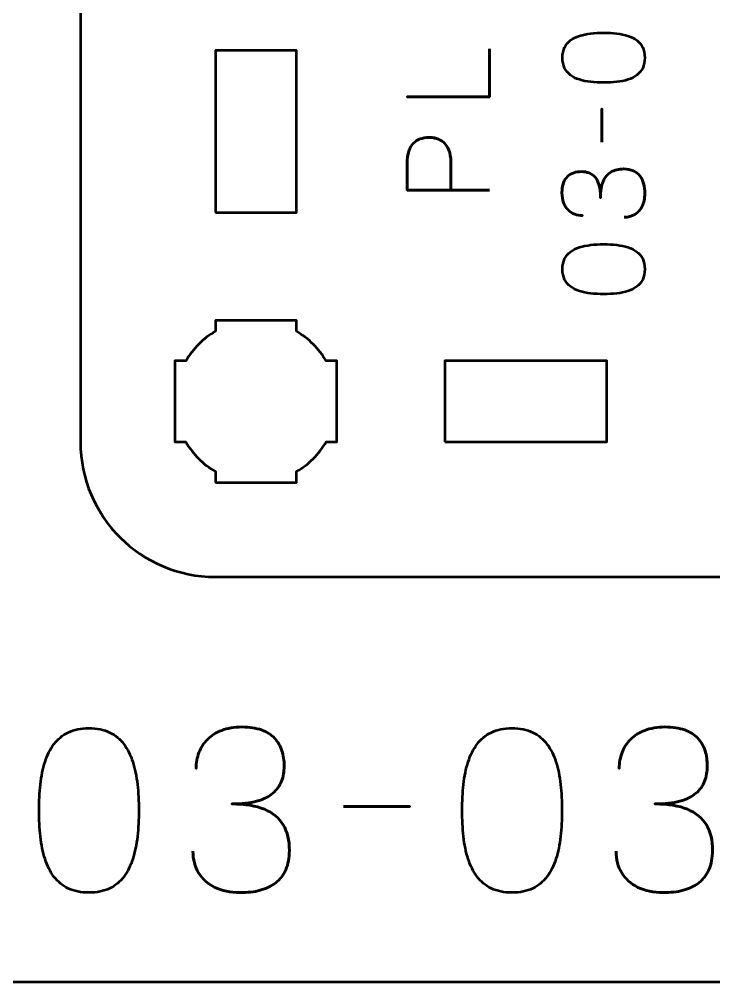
# Model space of a CAD drawing. Header units: centimetres. Extents: x -21 to 0, y -29.7 to 0.
# Drawn here: x -3.977 to -1.404, y -29.7 to -26.134 of the extents above; entities that cross this region are included whole.
import ezdxf

# ---------------------------------------------------------------- set-up
doc = ezdxf.new("R2010")
doc.units = ezdxf.units.CM
doc.header["$MEASUREMENT"] = 0
doc.layers.add('Layer 1', color=7, linetype='Continuous')

msp = doc.modelspace()

# ---------------------------------------------------------------- linework, layer by layer
at = {"layer": 'Layer 1', "color": 1, "lineweight": 53}
msp.add_open_spline([(-21.00003, -29.19995), (-21.00003, -29.19995), (-21.00003, -5.29992), (-21.00003, -5.29992), (-21.00003, -5.29992), (-21.00003, -5.21709), (-20.93286, -5.14992), (-20.85003, -5.14992), (-20.85003, -5.14992), (-20.7672, -5.14992), (-20.70003, -5.08275), (-20.70003, -4.99992), (-20.70003, -4.99992), (-20.70003, -4.91709), (-20.7672, -4.84992), (-20.85003, -4.84992), (-20.85003, -4.84992), (-20.93286, -4.84992), (-21.00003, -4.78275), (-21.00003, -4.69992), (-21.00003, -4.69992), (-21.00003, -4.61709), (-20.93286, -4.54992), (-20.85003, -4.54992), (-20.85003, -4.54992), (-20.7672, -4.54992), (-20.70003, -4.48275), (-20.70003, -4.39992), (-20.70003, -4.39992), (-20.70003, -4.31709), (-20.7672, -4.24992), (-20.85003, -4.24992), (-20.85003, -4.24992), (-20.93286, -4.24992), (-21.00003, -4.18275), (-21.00003, -4.09992), (-21.00003, -4.09992), (-21.00003, -4.01709), (-20.93286, -3.94992), (-20.85003, -3.94992), (-20.85003, -3.94992), (-20.7672, -3.94992), (-20.70003, -3.88275), (-20.70003, -3.79992), (-20.70003, -3.79992), (-20.70003, -3.71709), (-20.7672, -3.64992), (-20.85003, -3.64992), (-20.85003, -3.64992), (-20.93286, -3.64992), (-21.00003, -3.58275), (-21.00003, -3.49992), (-21.00003, -3.49992), (-21.00003, -3.41709), (-20.93286, -3.34992), (-20.85003, -3.34992), (-20.85003, -3.34992), (-20.7672, -3.34992), (-20.70003, -3.28275), (-20.70003, -3.19992), (-20.70003, -3.19992), (-20.70003, -3.11709), (-20.7672, -3.04992), (-20.85003, -3.04992), (-20.85003, -3.04992), (-20.93286, -3.04992), (-21.00003, -2.98275), (-21.00003, -2.89992), (-21.00003, -2.89992), (-21.00003, -2.81709), (-20.93286, -2.74992), (-20.85003, -2.74992), (-20.85003, -2.74992), (-20.7672, -2.74992), (-20.70003, -2.68275), (-20.70003, -2.59992), (-20.70003, -2.59992), (-20.70003, -2.51709), (-20.7672, -2.44992), (-20.85003, -2.44992), (-20.85003, -2.44992), (-20.93286, -2.44992), (-21.00003, -2.38275), (-21.00003, -2.29992), (-21.00003, -2.29992), (-21.00003, -2.21709), (-20.93286, -2.14992), (-20.85003, -2.14992), (-20.85003, -2.14992), (-20.7672, -2.14992), (-20.70003, -2.08275), (-20.70003, -1.99992), (-20.70003, -1.99992), (-20.70003, -1.91709), (-20.7672, -1.84992), (-20.85003, -1.84992), (-20.85003, -1.84992), (-20.93286, -1.84992), (-21.00003, -1.78275), (-21.00003, -1.69992), (-21.00003, -1.69992), (-21.00003, -1.61709), (-20.93286, -1.54992), (-20.85003, -1.54992), (-20.85003, -1.54992), (-20.7672, -1.54992), (-20.70003, -1.48275), (-20.70003, -1.39992), (-20.70003, -1.39992), (-20.70003, -1.31709), (-20.7672, -1.24992), (-20.85003, -1.24992), (-20.85003, -1.24992), (-20.93286, -1.24992), (-21.00003, -1.18275), (-21.00003, -1.09992), (-21.00003, -1.09992), (-21.00003, -1.09992), (-21.00003, -0.49992), (-21.00003, -0.49992), (-21.00003, -0.49992), (-21.00003, -0.22295), (-20.77694, 0.00004), (-20.49994, 0.00004), (-20.49994, 0.00004), (-20.49994, 0.00004), (-0.50008, 0.00004), (-0.50008, 0.00004), (-0.50008, 0.00004), (-0.22294, 0.00004), (0.00002, -0.22295), (0.00002, -0.49992), (0.00002, -0.49992), (0.00002, -0.49992), (0.00002, -29.19995), (0.00002, -29.19995), (0.00002, -29.19995), (0.00002, -29.47695), (-0.22294, -29.70004), (-0.50008, -29.70004), (-0.50008, -29.70004), (-0.50008, -29.70004), (-20.49994, -29.70004), (-20.49994, -29.70004), (-20.49994, -29.70004), (-20.77694, -29.70004), (-21.00003, -29.47695), (-21.00003, -29.19995)], degree=3, knots=[0, 0, 0, 0, 0.027027, 0.027027, 0.027027, 0.027027, 0.0540541, 0.0540541, 0.0540541, 0.0540541, 0.0810811, 0.0810811, 0.0810811, 0.0810811, 0.1081081, 0.1081081, 0.1081081, 0.1081081, 0.1351351, 0.1351351, 0.1351351, 0.1351351, 0.1621622, 0.1621622, 0.1621622, 0.1621622, 0.1891892, 0.1891892, 0.1891892, 0.1891892, 0.2162162, 0.2162162, 0.2162162, 0.2162162, 0.2432432, 0.2432432, 0.2432432, 0.2432432, 0.2702703, 0.2702703, 0.2702703, 0.2702703, 0.2972973, 0.2972973, 0.2972973, 0.2972973, 0.3243243, 0.3243243, 0.3243243, 0.3243243, 0.3513514, 0.3513514, 0.3513514, 0.3513514, 0.3783784, 0.3783784, 0.3783784, 0.3783784, 0.4054054, 0.4054054, 0.4054054, 0.4054054, 0.4324324, 0.4324324, 0.4324324, 0.4324324, 0.4594595, 0.4594595, 0.4594595, 0.4594595, 0.4864865, 0.4864865, 0.4864865, 0.4864865, 0.5135135, 0.5135135, 0.5135135, 0.5135135, 0.5405405, 0.5405405, 0.5405405, 0.5405405, 0.5675676, 0.5675676, 0.5675676, 0.5675676, 0.5945946, 0.5945946, 0.5945946, 0.5945946, 0.6216216, 0.6216216, 0.6216216, 0.6216216, 0.6486486, 0.6486486, 0.6486486, 0.6486486, 0.6756757, 0.6756757, 0.6756757, 0.6756757, 0.7027027, 0.7027027, 0.7027027, 0.7027027, 0.7297297, 0.7297297, 0.7297297, 0.7297297, 0.7567568, 0.7567568, 0.7567568, 0.7567568, 0.7837838, 0.7837838, 0.7837838, 0.7837838, 0.8108108, 0.8108108, 0.8108108, 0.8108108, 0.8378378, 0.8378378, 0.8378378, 0.8378378, 0.8648649, 0.8648649, 0.8648649, 0.8648649, 0.8918919, 0.8918919, 0.8918919, 0.8918919, 0.9189189, 0.9189189, 0.9189189, 0.9189189, 0.9459459, 0.9459459, 0.9459459, 0.9459459, 0.972973, 0.972973, 0.972973, 0.972973, 1, 1, 1, 1], dxfattribs=at)
at = {"layer": 'Layer 1', "color": 3, "lineweight": 53}
msp.add_open_spline([(-0.95, -28.2), (-0.95, -28.2), (-3.25, -28.2), (-3.25, -28.2), (-3.25, -28.2), (-3.52609, -28.2), (-3.75, -27.97609), (-3.75, -27.7), (-3.75, -27.7), (-3.75, -27.7), (-3.75, -23.4), (-3.75, -23.4), (-3.75, -23.4), (-3.75, -23.12391), (-3.52609, -22.9), (-3.25, -22.9), (-3.25, -22.9), (-3.25, -22.9), (-0.95, -22.9), (-0.95, -22.9), (-0.95, -22.9), (-0.67391, -22.9), (-0.45, -23.12391), (-0.45, -23.4), (-0.45, -23.4), (-0.45, -23.4), (-0.45, -27.7), (-0.45, -27.7), (-0.45, -27.7), (-0.45, -27.97609), (-0.67391, -28.2), (-0.95, -28.2)], degree=3, knots=[0, 0, 0, 0, 0.125, 0.125, 0.125, 0.125, 0.25, 0.25, 0.25, 0.25, 0.375, 0.375, 0.375, 0.375, 0.5, 0.5, 0.5, 0.5, 0.625, 0.625, 0.625, 0.625, 0.75, 0.75, 0.75, 0.75, 0.875, 0.875, 0.875, 0.875, 1, 1, 1, 1], dxfattribs=at)
at = {"layer": 'Layer 1', "color": 5, "lineweight": 53}
for points, knots in [([(-1.65975, -26.27632), (-1.65982, -26.26151), (-1.66243, -26.24874), (-1.66751, -26.23808), (-1.66751, -26.23808), (-1.67259, -26.2275), (-1.67986, -26.21868), (-1.6891, -26.21163), (-1.6891, -26.21163), (-1.69841, -26.20464), (-1.70942, -26.19914), (-1.72212, -26.19505), (-1.72212, -26.19505), (-1.73482, -26.19102), (-1.74872, -26.18813), (-1.76396, -26.18651), (-1.76396, -26.18651), (-1.7792, -26.18481), (-1.79522, -26.18397), (-1.81215, -26.18404), (-1.81215, -26.18404), (-1.82901, -26.18397), (-1.84503, -26.18481), (-1.8602, -26.18651), (-1.8602, -26.18651), (-1.87537, -26.18813), (-1.88934, -26.19102), (-1.90204, -26.19505), (-1.90204, -26.19505), (-1.91467, -26.19914), (-1.92567, -26.20464), (-1.93506, -26.21163), (-1.93506, -26.21163), (-1.94437, -26.21868), (-1.95164, -26.2275), (-1.95672, -26.23808), (-1.95672, -26.23808), (-1.96187, -26.24874), (-1.96448, -26.26151), (-1.96455, -26.27632), (-1.96455, -26.27632), (-1.96448, -26.29114), (-1.96187, -26.30391), (-1.95672, -26.31457), (-1.95672, -26.31457), (-1.95164, -26.32515), (-1.94437, -26.33397), (-1.93506, -26.34102), (-1.93506, -26.34102), (-1.92567, -26.34801), (-1.91467, -26.35351), (-1.90204, -26.3576), (-1.90204, -26.3576), (-1.88934, -26.36163), (-1.87537, -26.36452), (-1.8602, -26.36614), (-1.8602, -26.36614), (-1.84503, -26.36783), (-1.82901, -26.36868), (-1.81215, -26.36861), (-1.81215, -26.36861), (-1.79522, -26.36868), (-1.7792, -26.36783), (-1.76396, -26.36614), (-1.76396, -26.36614), (-1.74872, -26.36452), (-1.73482, -26.36163), (-1.72212, -26.3576), (-1.72212, -26.3576), (-1.70942, -26.35351), (-1.69841, -26.34801), (-1.6891, -26.34102), (-1.6891, -26.34102), (-1.67986, -26.33397), (-1.67259, -26.32515), (-1.66751, -26.31457), (-1.66751, -26.31457), (-1.66243, -26.30391), (-1.65982, -26.29114), (-1.65975, -26.27632)], [0, 0, 0, 0, 0.05, 0.05, 0.05, 0.05, 0.1, 0.1, 0.1, 0.1, 0.15, 0.15, 0.15, 0.15, 0.2, 0.2, 0.2, 0.2, 0.25, 0.25, 0.25, 0.25, 0.3, 0.3, 0.3, 0.3, 0.35, 0.35, 0.35, 0.35, 0.4, 0.4, 0.4, 0.4, 0.45, 0.45, 0.45, 0.45, 0.5, 0.5, 0.5, 0.5, 0.55, 0.55, 0.55, 0.55, 0.6, 0.6, 0.6, 0.6, 0.65, 0.65, 0.65, 0.65, 0.7, 0.7, 0.7, 0.7, 0.75, 0.75, 0.75, 0.75, 0.8, 0.8, 0.8, 0.8, 0.85, 0.85, 0.85, 0.85, 0.9, 0.9, 0.9, 0.9, 0.95, 0.95, 0.95, 0.95, 1, 1, 1, 1]), ([(-1.65975, -26.27632), (-1.65982, -26.26151), (-1.66243, -26.24874), (-1.66751, -26.23808), (-1.66751, -26.23808), (-1.67259, -26.2275), (-1.67986, -26.21868), (-1.6891, -26.21163), (-1.6891, -26.21163), (-1.69841, -26.20464), (-1.70942, -26.19914), (-1.72212, -26.19505), (-1.72212, -26.19505), (-1.73482, -26.19102), (-1.74872, -26.18813), (-1.76396, -26.18651), (-1.76396, -26.18651), (-1.7792, -26.18481), (-1.79522, -26.18397), (-1.81215, -26.18404), (-1.81215, -26.18404), (-1.82901, -26.18397), (-1.84503, -26.18481), (-1.8602, -26.18651), (-1.8602, -26.18651), (-1.87537, -26.18813), (-1.88934, -26.19102), (-1.90204, -26.19505), (-1.90204, -26.19505), (-1.91467, -26.19914), (-1.92567, -26.20464), (-1.93506, -26.21163), (-1.93506, -26.21163), (-1.94437, -26.21868), (-1.95164, -26.2275), (-1.95672, -26.23808), (-1.95672, -26.23808), (-1.96187, -26.24874), (-1.96448, -26.26151), (-1.96455, -26.27632), (-1.96455, -26.27632), (-1.96448, -26.29114), (-1.96187, -26.30391), (-1.95672, -26.31457), (-1.95672, -26.31457), (-1.95164, -26.32515), (-1.94437, -26.33397), (-1.93506, -26.34102), (-1.93506, -26.34102), (-1.92567, -26.34801), (-1.91467, -26.35351), (-1.90204, -26.3576), (-1.90204, -26.3576), (-1.88934, -26.36163), (-1.87537, -26.36452), (-1.8602, -26.36614), (-1.8602, -26.36614), (-1.84503, -26.36783), (-1.82901, -26.36868), (-1.81215, -26.36861), (-1.81215, -26.36861), (-1.79522, -26.36868), (-1.7792, -26.36783), (-1.76396, -26.36614), (-1.76396, -26.36614), (-1.74872, -26.36452), (-1.73482, -26.36163), (-1.72212, -26.3576), (-1.72212, -26.3576), (-1.70942, -26.35351), (-1.69841, -26.34801), (-1.6891, -26.34102), (-1.6891, -26.34102), (-1.67986, -26.33397), (-1.67259, -26.32515), (-1.66751, -26.31457), (-1.66751, -26.31457), (-1.66243, -26.30391), (-1.65982, -26.29114), (-1.65975, -26.27632)], [0, 0, 0, 0, 0.05, 0.05, 0.05, 0.05, 0.1, 0.1, 0.1, 0.1, 0.15, 0.15, 0.15, 0.15, 0.2, 0.2, 0.2, 0.2, 0.25, 0.25, 0.25, 0.25, 0.3, 0.3, 0.3, 0.3, 0.35, 0.35, 0.35, 0.35, 0.4, 0.4, 0.4, 0.4, 0.45, 0.45, 0.45, 0.45, 0.5, 0.5, 0.5, 0.5, 0.55, 0.55, 0.55, 0.55, 0.6, 0.6, 0.6, 0.6, 0.65, 0.65, 0.65, 0.65, 0.7, 0.7, 0.7, 0.7, 0.75, 0.75, 0.75, 0.75, 0.8, 0.8, 0.8, 0.8, 0.85, 0.85, 0.85, 0.85, 0.9, 0.9, 0.9, 0.9, 0.95, 0.95, 0.95, 0.95, 1, 1, 1, 1]), ([(-2.23506, -26.24309), (-2.23506, -26.24309), (-2.23506, -26.42131), (-2.23506, -26.42131), (-2.23506, -26.42131), (-2.23506, -26.42131), (-2.54028, -26.42131), (-2.54028, -26.42131), (-2.54028, -26.42131), (-2.54028, -26.42131), (-2.23506, -26.42131), (-2.23506, -26.42131), (-2.23506, -26.42131), (-2.23506, -26.42131), (-2.23506, -26.24309), (-2.23506, -26.24309)], [0, 0, 0, 0, 0.25, 0.25, 0.25, 0.25, 0.5, 0.5, 0.5, 0.5, 0.75, 0.75, 0.75, 0.75, 1, 1, 1, 1]), ([(-1.81935, -26.58874), (-1.81935, -26.58874), (-1.81935, -26.46555), (-1.81935, -26.46555), (-1.81935, -26.46555), (-1.81935, -26.46555), (-1.81935, -26.58874), (-1.81935, -26.58874)], [0, 0, 0, 0, 0.5, 0.5, 0.5, 0.5, 1, 1, 1, 1]), ([(-2.23506, -26.76759), (-2.23506, -26.76759), (-2.54028, -26.76759), (-2.54028, -26.76759), (-2.54028, -26.76759), (-2.54028, -26.76759), (-2.54028, -26.67022), (-2.54028, -26.67022), (-2.54028, -26.67022), (-2.54021, -26.65075), (-2.53802, -26.63474), (-2.53379, -26.62211), (-2.53379, -26.62211), (-2.52963, -26.60955), (-2.52384, -26.59967), (-2.5165, -26.59254), (-2.5165, -26.59254), (-2.50924, -26.58542), (-2.50091, -26.58034), (-2.49153, -26.57723), (-2.49153, -26.57723), (-2.48214, -26.5742), (-2.47234, -26.57244), (-2.46196, -26.57201), (-2.46196, -26.57201), (-2.45159, -26.57152), (-2.44143, -26.57272), (-2.43156, -26.57554), (-2.43156, -26.57554), (-2.42168, -26.57843), (-2.41272, -26.5833), (-2.40467, -26.59029), (-2.40467, -26.59029), (-2.39663, -26.5972), (-2.39021, -26.60658), (-2.38548, -26.61837), (-2.38548, -26.61837), (-2.38069, -26.63015), (-2.37829, -26.64475), (-2.37815, -26.66218), (-2.37815, -26.66218), (-2.37815, -26.66218), (-2.37815, -26.76759), (-2.37815, -26.76759), (-2.37815, -26.76759), (-2.37815, -26.76759), (-2.37815, -26.66218), (-2.37815, -26.66218), (-2.37815, -26.66218), (-2.37829, -26.64511), (-2.38069, -26.63064), (-2.38548, -26.61893), (-2.38548, -26.61893), (-2.39021, -26.60715), (-2.39663, -26.59776), (-2.40467, -26.59071), (-2.40467, -26.59071), (-2.41272, -26.58372), (-2.42168, -26.57871), (-2.43156, -26.57575), (-2.43156, -26.57575), (-2.44143, -26.57279), (-2.45159, -26.57152), (-2.46196, -26.57201), (-2.46196, -26.57201), (-2.47234, -26.57244), (-2.48214, -26.5742), (-2.49153, -26.57737), (-2.49153, -26.57737), (-2.50091, -26.58048), (-2.50924, -26.5857), (-2.5165, -26.59283), (-2.5165, -26.59283), (-2.52384, -26.60002), (-2.52963, -26.6099), (-2.53379, -26.62246), (-2.53379, -26.62246), (-2.53802, -26.63509), (-2.54021, -26.65096), (-2.54028, -26.67022), (-2.54028, -26.67022), (-2.54028, -26.67022), (-2.54028, -26.76759), (-2.54028, -26.76759), (-2.54028, -26.76759), (-2.54028, -26.76759), (-2.23506, -26.76759), (-2.23506, -26.76759)], [0, 0, 0, 0, 0.0454545, 0.0454545, 0.0454545, 0.0454545, 0.0909091, 0.0909091, 0.0909091, 0.0909091, 0.1363636, 0.1363636, 0.1363636, 0.1363636, 0.1818182, 0.1818182, 0.1818182, 0.1818182, 0.2272727, 0.2272727, 0.2272727, 0.2272727, 0.2727273, 0.2727273, 0.2727273, 0.2727273, 0.3181818, 0.3181818, 0.3181818, 0.3181818, 0.3636364, 0.3636364, 0.3636364, 0.3636364, 0.4090909, 0.4090909, 0.4090909, 0.4090909, 0.4545455, 0.4545455, 0.4545455, 0.4545455, 0.5, 0.5, 0.5, 0.5, 0.5454545, 0.5454545, 0.5454545, 0.5454545, 0.5909091, 0.5909091, 0.5909091, 0.5909091, 0.6363636, 0.6363636, 0.6363636, 0.6363636, 0.6818182, 0.6818182, 0.6818182, 0.6818182, 0.7272727, 0.7272727, 0.7272727, 0.7272727, 0.7727273, 0.7727273, 0.7727273, 0.7727273, 0.8181818, 0.8181818, 0.8181818, 0.8181818, 0.8636364, 0.8636364, 0.8636364, 0.8636364, 0.9090909, 0.9090909, 0.9090909, 0.9090909, 0.9545455, 0.9545455, 0.9545455, 0.9545455, 1, 1, 1, 1]), ([(-1.73637, -26.86729), (-1.72113, -26.86722), (-1.70787, -26.86369), (-1.69637, -26.85671), (-1.69637, -26.85671), (-1.68494, -26.84972), (-1.67598, -26.83977), (-1.66956, -26.82679), (-1.66956, -26.82679), (-1.66314, -26.81381), (-1.65989, -26.79822), (-1.65975, -26.78008), (-1.65975, -26.78008), (-1.65975, -26.76647), (-1.66116, -26.75412), (-1.66412, -26.7429), (-1.66412, -26.7429), (-1.66709, -26.73175), (-1.67167, -26.72216), (-1.67795, -26.71404), (-1.67795, -26.71404), (-1.68423, -26.70593), (-1.69235, -26.69972), (-1.70222, -26.69528), (-1.70222, -26.69528), (-1.71217, -26.6909), (-1.7241, -26.68872), (-1.73807, -26.68865), (-1.73807, -26.68865), (-1.75669, -26.68857), (-1.77243, -26.69238), (-1.7852, -26.69993), (-1.7852, -26.69993), (-1.79797, -26.70748), (-1.80756, -26.7192), (-1.81412, -26.73493), (-1.81412, -26.73493), (-1.82069, -26.75066), (-1.824, -26.77084), (-1.824, -26.79532), (-1.824, -26.79532), (-1.82393, -26.77705), (-1.82562, -26.76174), (-1.82908, -26.74925), (-1.82908, -26.74925), (-1.83254, -26.73683), (-1.83741, -26.72689), (-1.84376, -26.71941), (-1.84376, -26.71941), (-1.85004, -26.71193), (-1.85752, -26.7065), (-1.86612, -26.70325), (-1.86612, -26.70325), (-1.87466, -26.69993), (-1.88404, -26.69831), (-1.89427, -26.69838), (-1.89427, -26.69838), (-1.90451, -26.69831), (-1.91396, -26.69972), (-1.92271, -26.70254), (-1.92271, -26.70254), (-1.93146, -26.7053), (-1.93915, -26.70981), (-1.94571, -26.71595), (-1.94571, -26.71595), (-1.95227, -26.72209), (-1.95742, -26.7302), (-1.96109, -26.74015), (-1.96109, -26.74015), (-1.96476, -26.75017), (-1.96659, -26.76238), (-1.96666, -26.7767), (-1.96666, -26.7767), (-1.96659, -26.79095), (-1.96448, -26.80344), (-1.96038, -26.81402), (-1.96038, -26.81402), (-1.95629, -26.82468), (-1.95072, -26.83342), (-1.94359, -26.84048), (-1.94359, -26.84048), (-1.93647, -26.84746), (-1.92835, -26.85269), (-1.91918, -26.85614), (-1.91918, -26.85614), (-1.91001, -26.85967), (-1.90027, -26.86136), (-1.89004, -26.86136), (-1.89004, -26.86136), (-1.90027, -26.86136), (-1.91001, -26.85967), (-1.91918, -26.85614), (-1.91918, -26.85614), (-1.92835, -26.85269), (-1.93647, -26.84746), (-1.94359, -26.84048), (-1.94359, -26.84048), (-1.95072, -26.83342), (-1.95629, -26.82468), (-1.96038, -26.81402), (-1.96038, -26.81402), (-1.96448, -26.80344), (-1.96659, -26.79095), (-1.96666, -26.7767), (-1.96666, -26.7767), (-1.96659, -26.76238), (-1.96476, -26.75017), (-1.96109, -26.74015), (-1.96109, -26.74015), (-1.95742, -26.7302), (-1.95227, -26.72209), (-1.94571, -26.71595), (-1.94571, -26.71595), (-1.93915, -26.70981), (-1.93146, -26.7053), (-1.92271, -26.70254), (-1.92271, -26.70254), (-1.91396, -26.69972), (-1.90451, -26.69831), (-1.89427, -26.69838), (-1.89427, -26.69838), (-1.88404, -26.69831), (-1.87466, -26.69993), (-1.86612, -26.70325), (-1.86612, -26.70325), (-1.85752, -26.7065), (-1.85004, -26.71193), (-1.84376, -26.71941), (-1.84376, -26.71941), (-1.83741, -26.72689), (-1.83254, -26.73683), (-1.82908, -26.74925), (-1.82908, -26.74925), (-1.82562, -26.76174), (-1.82393, -26.77705), (-1.824, -26.79532), (-1.824, -26.79532), (-1.824, -26.77084), (-1.82069, -26.75066), (-1.81412, -26.73493), (-1.81412, -26.73493), (-1.80756, -26.7192), (-1.79797, -26.70748), (-1.7852, -26.69993), (-1.7852, -26.69993), (-1.77243, -26.69238), (-1.75669, -26.68857), (-1.73807, -26.68865), (-1.73807, -26.68865), (-1.7241, -26.68872), (-1.71217, -26.6909), (-1.70222, -26.69528), (-1.70222, -26.69528), (-1.69235, -26.69972), (-1.68423, -26.70593), (-1.67795, -26.71404), (-1.67795, -26.71404), (-1.67167, -26.72216), (-1.66709, -26.73175), (-1.66412, -26.7429), (-1.66412, -26.7429), (-1.66116, -26.75412), (-1.65975, -26.76647), (-1.65975, -26.78008), (-1.65975, -26.78008), (-1.65989, -26.79822), (-1.66314, -26.81381), (-1.66956, -26.82679), (-1.66956, -26.82679), (-1.67598, -26.83977), (-1.68494, -26.84972), (-1.69637, -26.85671), (-1.69637, -26.85671), (-1.70787, -26.86369), (-1.72113, -26.86722), (-1.73637, -26.86729)], [0, 0, 0, 0, 0.0227273, 0.0227273, 0.0227273, 0.0227273, 0.0454545, 0.0454545, 0.0454545, 0.0454545, 0.0681818, 0.0681818, 0.0681818, 0.0681818, 0.0909091, 0.0909091, 0.0909091, 0.0909091, 0.1136364, 0.1136364, 0.1136364, 0.1136364, 0.1363636, 0.1363636, 0.1363636, 0.1363636, 0.1590909, 0.1590909, 0.1590909, 0.1590909, 0.1818182, 0.1818182, 0.1818182, 0.1818182, 0.2045455, 0.2045455, 0.2045455, 0.2045455, 0.2272727, 0.2272727, 0.2272727, 0.2272727, 0.25, 0.25, 0.25, 0.25, 0.2727273, 0.2727273, 0.2727273, 0.2727273, 0.2954545, 0.2954545, 0.2954545, 0.2954545, 0.3181818, 0.3181818, 0.3181818, 0.3181818, 0.3409091, 0.3409091, 0.3409091, 0.3409091, 0.3636364, 0.3636364, 0.3636364, 0.3636364, 0.3863636, 0.3863636, 0.3863636, 0.3863636, 0.4090909, 0.4090909, 0.4090909, 0.4090909, 0.4318182, 0.4318182, 0.4318182, 0.4318182, 0.4545455, 0.4545455, 0.4545455, 0.4545455, 0.4772727, 0.4772727, 0.4772727, 0.4772727, 0.5, 0.5, 0.5, 0.5, 0.5227273, 0.5227273, 0.5227273, 0.5227273, 0.5454545, 0.5454545, 0.5454545, 0.5454545, 0.5681818, 0.5681818, 0.5681818, 0.5681818, 0.5909091, 0.5909091, 0.5909091, 0.5909091, 0.6136364, 0.6136364, 0.6136364, 0.6136364, 0.6363636, 0.6363636, 0.6363636, 0.6363636, 0.6590909, 0.6590909, 0.6590909, 0.6590909, 0.6818182, 0.6818182, 0.6818182, 0.6818182, 0.7045455, 0.7045455, 0.7045455, 0.7045455, 0.7272727, 0.7272727, 0.7272727, 0.7272727, 0.75, 0.75, 0.75, 0.75, 0.7727273, 0.7727273, 0.7727273, 0.7727273, 0.7954545, 0.7954545, 0.7954545, 0.7954545, 0.8181818, 0.8181818, 0.8181818, 0.8181818, 0.8409091, 0.8409091, 0.8409091, 0.8409091, 0.8636364, 0.8636364, 0.8636364, 0.8636364, 0.8863636, 0.8863636, 0.8863636, 0.8863636, 0.9090909, 0.9090909, 0.9090909, 0.9090909, 0.9318182, 0.9318182, 0.9318182, 0.9318182, 0.9545455, 0.9545455, 0.9545455, 0.9545455, 0.9772727, 0.9772727, 0.9772727, 0.9772727, 1, 1, 1, 1]), ([(-1.65975, -27.0599), (-1.65982, -27.04509), (-1.66243, -27.03232), (-1.66751, -27.02166), (-1.66751, -27.02166), (-1.67259, -27.01108), (-1.67986, -27.00226), (-1.6891, -26.99521), (-1.6891, -26.99521), (-1.69841, -26.98822), (-1.70942, -26.98272), (-1.72212, -26.97863), (-1.72212, -26.97863), (-1.73482, -26.9746), (-1.74872, -26.97171), (-1.76396, -26.97009), (-1.76396, -26.97009), (-1.7792, -26.96839), (-1.79522, -26.96755), (-1.81215, -26.96762), (-1.81215, -26.96762), (-1.82901, -26.96755), (-1.84503, -26.96839), (-1.8602, -26.97009), (-1.8602, -26.97009), (-1.87537, -26.97171), (-1.88934, -26.9746), (-1.90204, -26.97863), (-1.90204, -26.97863), (-1.91467, -26.98272), (-1.92567, -26.98822), (-1.93506, -26.99521), (-1.93506, -26.99521), (-1.94437, -27.00226), (-1.95164, -27.01108), (-1.95672, -27.02166), (-1.95672, -27.02166), (-1.96187, -27.03232), (-1.96448, -27.04509), (-1.96455, -27.0599), (-1.96455, -27.0599), (-1.96448, -27.07472), (-1.96187, -27.08749), (-1.95672, -27.09815), (-1.95672, -27.09815), (-1.95164, -27.10873), (-1.94437, -27.11755), (-1.93506, -27.1246), (-1.93506, -27.1246), (-1.92567, -27.13159), (-1.91467, -27.13709), (-1.90204, -27.14118), (-1.90204, -27.14118), (-1.88934, -27.14521), (-1.87537, -27.1481), (-1.8602, -27.14972), (-1.8602, -27.14972), (-1.84503, -27.15141), (-1.82901, -27.15226), (-1.81215, -27.15219), (-1.81215, -27.15219), (-1.79522, -27.15226), (-1.7792, -27.15141), (-1.76396, -27.14972), (-1.76396, -27.14972), (-1.74872, -27.1481), (-1.73482, -27.14521), (-1.72212, -27.14118), (-1.72212, -27.14118), (-1.70942, -27.13709), (-1.69841, -27.13159), (-1.6891, -27.1246), (-1.6891, -27.1246), (-1.67986, -27.11755), (-1.67259, -27.10873), (-1.66751, -27.09815), (-1.66751, -27.09815), (-1.66243, -27.08749), (-1.65982, -27.07472), (-1.65975, -27.0599)], [0, 0, 0, 0, 0.05, 0.05, 0.05, 0.05, 0.1, 0.1, 0.1, 0.1, 0.15, 0.15, 0.15, 0.15, 0.2, 0.2, 0.2, 0.2, 0.25, 0.25, 0.25, 0.25, 0.3, 0.3, 0.3, 0.3, 0.35, 0.35, 0.35, 0.35, 0.4, 0.4, 0.4, 0.4, 0.45, 0.45, 0.45, 0.45, 0.5, 0.5, 0.5, 0.5, 0.55, 0.55, 0.55, 0.55, 0.6, 0.6, 0.6, 0.6, 0.65, 0.65, 0.65, 0.65, 0.7, 0.7, 0.7, 0.7, 0.75, 0.75, 0.75, 0.75, 0.8, 0.8, 0.8, 0.8, 0.85, 0.85, 0.85, 0.85, 0.9, 0.9, 0.9, 0.9, 0.95, 0.95, 0.95, 0.95, 1, 1, 1, 1]), ([(-1.65975, -27.0599), (-1.65982, -27.04509), (-1.66243, -27.03232), (-1.66751, -27.02166), (-1.66751, -27.02166), (-1.67259, -27.01108), (-1.67986, -27.00226), (-1.6891, -26.99521), (-1.6891, -26.99521), (-1.69841, -26.98822), (-1.70942, -26.98272), (-1.72212, -26.97863), (-1.72212, -26.97863), (-1.73482, -26.9746), (-1.74872, -26.97171), (-1.76396, -26.97009), (-1.76396, -26.97009), (-1.7792, -26.96839), (-1.79522, -26.96755), (-1.81215, -26.96762), (-1.81215, -26.96762), (-1.82901, -26.96755), (-1.84503, -26.96839), (-1.8602, -26.97009), (-1.8602, -26.97009), (-1.87537, -26.97171), (-1.88934, -26.9746), (-1.90204, -26.97863), (-1.90204, -26.97863), (-1.91467, -26.98272), (-1.92567, -26.98822), (-1.93506, -26.99521), (-1.93506, -26.99521), (-1.94437, -27.00226), (-1.95164, -27.01108), (-1.95672, -27.02166), (-1.95672, -27.02166), (-1.96187, -27.03232), (-1.96448, -27.04509), (-1.96455, -27.0599), (-1.96455, -27.0599), (-1.96448, -27.07472), (-1.96187, -27.08749), (-1.95672, -27.09815), (-1.95672, -27.09815), (-1.95164, -27.10873), (-1.94437, -27.11755), (-1.93506, -27.1246), (-1.93506, -27.1246), (-1.92567, -27.13159), (-1.91467, -27.13709), (-1.90204, -27.14118), (-1.90204, -27.14118), (-1.88934, -27.14521), (-1.87537, -27.1481), (-1.8602, -27.14972), (-1.8602, -27.14972), (-1.84503, -27.15141), (-1.82901, -27.15226), (-1.81215, -27.15219), (-1.81215, -27.15219), (-1.79522, -27.15226), (-1.7792, -27.15141), (-1.76396, -27.14972), (-1.76396, -27.14972), (-1.74872, -27.1481), (-1.73482, -27.14521), (-1.72212, -27.14118), (-1.72212, -27.14118), (-1.70942, -27.13709), (-1.69841, -27.13159), (-1.6891, -27.1246), (-1.6891, -27.1246), (-1.67986, -27.11755), (-1.67259, -27.10873), (-1.66751, -27.09815), (-1.66751, -27.09815), (-1.66243, -27.08749), (-1.65982, -27.07472), (-1.65975, -27.0599)], [0, 0, 0, 0, 0.05, 0.05, 0.05, 0.05, 0.1, 0.1, 0.1, 0.1, 0.15, 0.15, 0.15, 0.15, 0.2, 0.2, 0.2, 0.2, 0.25, 0.25, 0.25, 0.25, 0.3, 0.3, 0.3, 0.3, 0.35, 0.35, 0.35, 0.35, 0.4, 0.4, 0.4, 0.4, 0.45, 0.45, 0.45, 0.45, 0.5, 0.5, 0.5, 0.5, 0.55, 0.55, 0.55, 0.55, 0.6, 0.6, 0.6, 0.6, 0.65, 0.65, 0.65, 0.65, 0.7, 0.7, 0.7, 0.7, 0.75, 0.75, 0.75, 0.75, 0.8, 0.8, 0.8, 0.8, 0.85, 0.85, 0.85, 0.85, 0.9, 0.9, 0.9, 0.9, 0.95, 0.95, 0.95, 0.95, 1, 1, 1, 1]), ([(-3.7187, -29.36992), (-3.68906, -29.36978), (-3.66352, -29.36456), (-3.64221, -29.3544), (-3.64221, -29.3544), (-3.62105, -29.34424), (-3.60341, -29.3297), (-3.5893, -29.31122), (-3.5893, -29.31122), (-3.57533, -29.29259), (-3.56432, -29.27058), (-3.55613, -29.24518), (-3.55613, -29.24518), (-3.54809, -29.21978), (-3.54231, -29.19198), (-3.53906, -29.1615), (-3.53906, -29.1615), (-3.53567, -29.13102), (-3.53398, -29.09899), (-3.53412, -29.06512), (-3.53412, -29.06512), (-3.53398, -29.03139), (-3.53567, -28.99936), (-3.53906, -28.96902), (-3.53906, -28.96902), (-3.54231, -28.93868), (-3.54809, -28.91074), (-3.55613, -28.88534), (-3.55613, -28.88534), (-3.56432, -28.86008), (-3.57533, -28.83807), (-3.5893, -28.8193), (-3.5893, -28.8193), (-3.60341, -28.80068), (-3.62105, -28.78614), (-3.64221, -28.77598), (-3.64221, -28.77598), (-3.66352, -28.76568), (-3.68906, -28.76046), (-3.7187, -28.76032), (-3.7187, -28.76032), (-3.74833, -28.76046), (-3.77387, -28.76568), (-3.79518, -28.77598), (-3.79518, -28.77598), (-3.81634, -28.78614), (-3.83398, -28.80068), (-3.84809, -28.8193), (-3.84809, -28.8193), (-3.86207, -28.83807), (-3.87307, -28.86008), (-3.88126, -28.88534), (-3.88126, -28.88534), (-3.8893, -28.91074), (-3.89509, -28.93868), (-3.89833, -28.96902), (-3.89833, -28.96902), (-3.90172, -28.99936), (-3.90341, -29.03139), (-3.90327, -29.06512), (-3.90327, -29.06512), (-3.90341, -29.09899), (-3.90172, -29.13102), (-3.89833, -29.1615), (-3.89833, -29.1615), (-3.89509, -29.19198), (-3.8893, -29.21978), (-3.88126, -29.24518), (-3.88126, -29.24518), (-3.87307, -29.27058), (-3.86207, -29.29259), (-3.84809, -29.31122), (-3.84809, -29.31122), (-3.83398, -29.3297), (-3.81634, -29.34424), (-3.79518, -29.3544), (-3.79518, -29.3544), (-3.77387, -29.36456), (-3.74833, -29.36978), (-3.7187, -29.36992)], [0, 0, 0, 0, 0.05, 0.05, 0.05, 0.05, 0.1, 0.1, 0.1, 0.1, 0.15, 0.15, 0.15, 0.15, 0.2, 0.2, 0.2, 0.2, 0.25, 0.25, 0.25, 0.25, 0.3, 0.3, 0.3, 0.3, 0.35, 0.35, 0.35, 0.35, 0.4, 0.4, 0.4, 0.4, 0.45, 0.45, 0.45, 0.45, 0.5, 0.5, 0.5, 0.5, 0.55, 0.55, 0.55, 0.55, 0.6, 0.6, 0.6, 0.6, 0.65, 0.65, 0.65, 0.65, 0.7, 0.7, 0.7, 0.7, 0.75, 0.75, 0.75, 0.75, 0.8, 0.8, 0.8, 0.8, 0.85, 0.85, 0.85, 0.85, 0.9, 0.9, 0.9, 0.9, 0.95, 0.95, 0.95, 0.95, 1, 1, 1, 1]), ([(-3.7187, -29.36992), (-3.68906, -29.36978), (-3.66352, -29.36456), (-3.64221, -29.3544), (-3.64221, -29.3544), (-3.62105, -29.34424), (-3.60341, -29.3297), (-3.5893, -29.31122), (-3.5893, -29.31122), (-3.57533, -29.29259), (-3.56432, -29.27058), (-3.55613, -29.24518), (-3.55613, -29.24518), (-3.54809, -29.21978), (-3.54231, -29.19198), (-3.53906, -29.1615), (-3.53906, -29.1615), (-3.53567, -29.13102), (-3.53398, -29.09899), (-3.53412, -29.06512), (-3.53412, -29.06512), (-3.53398, -29.03139), (-3.53567, -28.99936), (-3.53906, -28.96902), (-3.53906, -28.96902), (-3.54231, -28.93868), (-3.54809, -28.91074), (-3.55613, -28.88534), (-3.55613, -28.88534), (-3.56432, -28.86008), (-3.57533, -28.83807), (-3.5893, -28.8193), (-3.5893, -28.8193), (-3.60341, -28.80068), (-3.62105, -28.78614), (-3.64221, -28.77598), (-3.64221, -28.77598), (-3.66352, -28.76568), (-3.68906, -28.76046), (-3.7187, -28.76032), (-3.7187, -28.76032), (-3.74833, -28.76046), (-3.77387, -28.76568), (-3.79518, -28.77598), (-3.79518, -28.77598), (-3.81634, -28.78614), (-3.83398, -28.80068), (-3.84809, -28.8193), (-3.84809, -28.8193), (-3.86207, -28.83807), (-3.87307, -28.86008), (-3.88126, -28.88534), (-3.88126, -28.88534), (-3.8893, -28.91074), (-3.89509, -28.93868), (-3.89833, -28.96902), (-3.89833, -28.96902), (-3.90172, -28.99936), (-3.90341, -29.03139), (-3.90327, -29.06512), (-3.90327, -29.06512), (-3.90341, -29.09899), (-3.90172, -29.13102), (-3.89833, -29.1615), (-3.89833, -29.1615), (-3.89509, -29.19198), (-3.8893, -29.21978), (-3.88126, -29.24518), (-3.88126, -29.24518), (-3.87307, -29.27058), (-3.86207, -29.29259), (-3.84809, -29.31122), (-3.84809, -29.31122), (-3.83398, -29.3297), (-3.81634, -29.34424), (-3.79518, -29.3544), (-3.79518, -29.3544), (-3.77387, -29.36456), (-3.74833, -29.36978), (-3.7187, -29.36992)], [0, 0, 0, 0, 0.05, 0.05, 0.05, 0.05, 0.1, 0.1, 0.1, 0.1, 0.15, 0.15, 0.15, 0.15, 0.2, 0.2, 0.2, 0.2, 0.25, 0.25, 0.25, 0.25, 0.3, 0.3, 0.3, 0.3, 0.35, 0.35, 0.35, 0.35, 0.4, 0.4, 0.4, 0.4, 0.45, 0.45, 0.45, 0.45, 0.5, 0.5, 0.5, 0.5, 0.55, 0.55, 0.55, 0.55, 0.6, 0.6, 0.6, 0.6, 0.65, 0.65, 0.65, 0.65, 0.7, 0.7, 0.7, 0.7, 0.75, 0.75, 0.75, 0.75, 0.8, 0.8, 0.8, 0.8, 0.85, 0.85, 0.85, 0.85, 0.9, 0.9, 0.9, 0.9, 0.95, 0.95, 0.95, 0.95, 1, 1, 1, 1]), ([(-3.33346, -29.21667), (-3.33332, -29.24715), (-3.32626, -29.27368), (-3.31229, -29.29668), (-3.31229, -29.29668), (-3.29832, -29.31954), (-3.27843, -29.33746), (-3.25246, -29.35031), (-3.25246, -29.35031), (-3.2265, -29.36315), (-3.19531, -29.36964), (-3.15905, -29.36992), (-3.15905, -29.36992), (-3.13181, -29.36992), (-3.10712, -29.3671), (-3.08468, -29.36117), (-3.08468, -29.36117), (-3.06238, -29.35524), (-3.04319, -29.34607), (-3.02697, -29.33351), (-3.02697, -29.33351), (-3.01074, -29.32095), (-2.99832, -29.30473), (-2.98943, -29.28497), (-2.98943, -29.28497), (-2.98068, -29.26507), (-2.97631, -29.24123), (-2.97616, -29.21329), (-2.97616, -29.21329), (-2.97602, -29.17603), (-2.98364, -29.14456), (-2.99874, -29.11902), (-2.99874, -29.11902), (-3.01384, -29.09348), (-3.03727, -29.07429), (-3.06873, -29.06117), (-3.06873, -29.06117), (-3.1002, -29.04804), (-3.14056, -29.04141), (-3.18953, -29.04141), (-3.18953, -29.04141), (-3.15298, -29.04155), (-3.12236, -29.03817), (-3.09738, -29.03125), (-3.09738, -29.03125), (-3.07254, -29.02434), (-3.05265, -29.0146), (-3.03769, -29.0019), (-3.03769, -29.0019), (-3.02273, -28.98934), (-3.01187, -28.97438), (-3.00538, -28.95717), (-3.00538, -28.95717), (-2.99874, -28.94009), (-2.9955, -28.92133), (-2.99564, -28.90086), (-2.99564, -28.90086), (-2.9955, -28.8804), (-2.99832, -28.86149), (-3.00396, -28.844), (-3.00396, -28.844), (-3.00947, -28.8265), (-3.0185, -28.81112), (-3.03078, -28.79799), (-3.03078, -28.79799), (-3.04305, -28.78487), (-3.05928, -28.77457), (-3.07918, -28.76723), (-3.07918, -28.76723), (-3.09921, -28.75989), (-3.12363, -28.75623), (-3.15227, -28.75608), (-3.15227, -28.75608), (-3.18078, -28.75623), (-3.20575, -28.76046), (-3.22692, -28.76864), (-3.22692, -28.76864), (-3.24823, -28.77683), (-3.26573, -28.78798), (-3.27984, -28.80223), (-3.27984, -28.80223), (-3.29381, -28.81648), (-3.30425, -28.83271), (-3.31116, -28.85105), (-3.31116, -28.85105), (-3.31822, -28.8694), (-3.32161, -28.88887), (-3.32161, -28.90933), (-3.32161, -28.90933), (-3.32161, -28.88887), (-3.31822, -28.8694), (-3.31116, -28.85105), (-3.31116, -28.85105), (-3.30425, -28.83271), (-3.29381, -28.81648), (-3.27984, -28.80223), (-3.27984, -28.80223), (-3.26573, -28.78798), (-3.24823, -28.77683), (-3.22692, -28.76864), (-3.22692, -28.76864), (-3.20575, -28.76046), (-3.18078, -28.75623), (-3.15227, -28.75608), (-3.15227, -28.75608), (-3.12363, -28.75623), (-3.09921, -28.75989), (-3.07918, -28.76723), (-3.07918, -28.76723), (-3.05928, -28.77457), (-3.04305, -28.78487), (-3.03078, -28.79799), (-3.03078, -28.79799), (-3.0185, -28.81112), (-3.00947, -28.8265), (-3.00396, -28.844), (-3.00396, -28.844), (-2.99832, -28.86149), (-2.9955, -28.8804), (-2.99564, -28.90086), (-2.99564, -28.90086), (-2.9955, -28.92133), (-2.99874, -28.94009), (-3.00538, -28.95717), (-3.00538, -28.95717), (-3.01187, -28.97438), (-3.02273, -28.98934), (-3.03769, -29.0019), (-3.03769, -29.0019), (-3.05265, -29.0146), (-3.07254, -29.02434), (-3.09738, -29.03125), (-3.09738, -29.03125), (-3.12236, -29.03817), (-3.15298, -29.04155), (-3.18953, -29.04141), (-3.18953, -29.04141), (-3.14056, -29.04141), (-3.1002, -29.04804), (-3.06873, -29.06117), (-3.06873, -29.06117), (-3.03727, -29.07429), (-3.01384, -29.09348), (-2.99874, -29.11902), (-2.99874, -29.11902), (-2.98364, -29.14456), (-2.97602, -29.17603), (-2.97616, -29.21329), (-2.97616, -29.21329), (-2.97631, -29.24123), (-2.98068, -29.26507), (-2.98943, -29.28497), (-2.98943, -29.28497), (-2.99832, -29.30473), (-3.01074, -29.32095), (-3.02697, -29.33351), (-3.02697, -29.33351), (-3.04319, -29.34607), (-3.06238, -29.35524), (-3.08468, -29.36117), (-3.08468, -29.36117), (-3.10712, -29.3671), (-3.13181, -29.36992), (-3.15905, -29.36992), (-3.15905, -29.36992), (-3.19531, -29.36964), (-3.2265, -29.36315), (-3.25246, -29.35031), (-3.25246, -29.35031), (-3.27843, -29.33746), (-3.29832, -29.31954), (-3.31229, -29.29668), (-3.31229, -29.29668), (-3.32626, -29.27368), (-3.33332, -29.24715), (-3.33346, -29.21667)], [0, 0, 0, 0, 0.0227273, 0.0227273, 0.0227273, 0.0227273, 0.0454545, 0.0454545, 0.0454545, 0.0454545, 0.0681818, 0.0681818, 0.0681818, 0.0681818, 0.0909091, 0.0909091, 0.0909091, 0.0909091, 0.1136364, 0.1136364, 0.1136364, 0.1136364, 0.1363636, 0.1363636, 0.1363636, 0.1363636, 0.1590909, 0.1590909, 0.1590909, 0.1590909, 0.1818182, 0.1818182, 0.1818182, 0.1818182, 0.2045455, 0.2045455, 0.2045455, 0.2045455, 0.2272727, 0.2272727, 0.2272727, 0.2272727, 0.25, 0.25, 0.25, 0.25, 0.2727273, 0.2727273, 0.2727273, 0.2727273, 0.2954545, 0.2954545, 0.2954545, 0.2954545, 0.3181818, 0.3181818, 0.3181818, 0.3181818, 0.3409091, 0.3409091, 0.3409091, 0.3409091, 0.3636364, 0.3636364, 0.3636364, 0.3636364, 0.3863636, 0.3863636, 0.3863636, 0.3863636, 0.4090909, 0.4090909, 0.4090909, 0.4090909, 0.4318182, 0.4318182, 0.4318182, 0.4318182, 0.4545455, 0.4545455, 0.4545455, 0.4545455, 0.4772727, 0.4772727, 0.4772727, 0.4772727, 0.5, 0.5, 0.5, 0.5, 0.5227273, 0.5227273, 0.5227273, 0.5227273, 0.5454545, 0.5454545, 0.5454545, 0.5454545, 0.5681818, 0.5681818, 0.5681818, 0.5681818, 0.5909091, 0.5909091, 0.5909091, 0.5909091, 0.6136364, 0.6136364, 0.6136364, 0.6136364, 0.6363636, 0.6363636, 0.6363636, 0.6363636, 0.6590909, 0.6590909, 0.6590909, 0.6590909, 0.6818182, 0.6818182, 0.6818182, 0.6818182, 0.7045455, 0.7045455, 0.7045455, 0.7045455, 0.7272727, 0.7272727, 0.7272727, 0.7272727, 0.75, 0.75, 0.75, 0.75, 0.7727273, 0.7727273, 0.7727273, 0.7727273, 0.7954545, 0.7954545, 0.7954545, 0.7954545, 0.8181818, 0.8181818, 0.8181818, 0.8181818, 0.8409091, 0.8409091, 0.8409091, 0.8409091, 0.8636364, 0.8636364, 0.8636364, 0.8636364, 0.8863636, 0.8863636, 0.8863636, 0.8863636, 0.9090909, 0.9090909, 0.9090909, 0.9090909, 0.9318182, 0.9318182, 0.9318182, 0.9318182, 0.9545455, 0.9545455, 0.9545455, 0.9545455, 0.9772727, 0.9772727, 0.9772727, 0.9772727, 1, 1, 1, 1]), ([(-2.15151, -29.36992), (-2.12187, -29.36978), (-2.09633, -29.36456), (-2.07502, -29.3544), (-2.07502, -29.3544), (-2.05386, -29.34424), (-2.03622, -29.3297), (-2.02211, -29.31122), (-2.02211, -29.31122), (-2.00814, -29.29259), (-1.99713, -29.27058), (-1.98894, -29.24518), (-1.98894, -29.24518), (-1.9809, -29.21978), (-1.97512, -29.19198), (-1.97187, -29.1615), (-1.97187, -29.1615), (-1.96848, -29.13102), (-1.96679, -29.09899), (-1.96693, -29.06512), (-1.96693, -29.06512), (-1.96679, -29.03139), (-1.96848, -28.99936), (-1.97187, -28.96902), (-1.97187, -28.96902), (-1.97512, -28.93868), (-1.9809, -28.91074), (-1.98894, -28.88534), (-1.98894, -28.88534), (-1.99713, -28.86008), (-2.00814, -28.83807), (-2.02211, -28.8193), (-2.02211, -28.8193), (-2.03622, -28.80068), (-2.05386, -28.78614), (-2.07502, -28.77598), (-2.07502, -28.77598), (-2.09633, -28.76568), (-2.12187, -28.76046), (-2.15151, -28.76032), (-2.15151, -28.76032), (-2.18114, -28.76046), (-2.20668, -28.76568), (-2.22799, -28.77598), (-2.22799, -28.77598), (-2.24915, -28.78614), (-2.26679, -28.80068), (-2.2809, -28.8193), (-2.2809, -28.8193), (-2.29488, -28.83807), (-2.30588, -28.86008), (-2.31407, -28.88534), (-2.31407, -28.88534), (-2.32211, -28.91074), (-2.3279, -28.93868), (-2.33114, -28.96902), (-2.33114, -28.96902), (-2.33453, -28.99936), (-2.33622, -29.03139), (-2.33608, -29.06512), (-2.33608, -29.06512), (-2.33622, -29.09899), (-2.33453, -29.13102), (-2.33114, -29.1615), (-2.33114, -29.1615), (-2.3279, -29.19198), (-2.32211, -29.21978), (-2.31407, -29.24518), (-2.31407, -29.24518), (-2.30588, -29.27058), (-2.29488, -29.29259), (-2.2809, -29.31122), (-2.2809, -29.31122), (-2.26679, -29.3297), (-2.24915, -29.34424), (-2.22799, -29.3544), (-2.22799, -29.3544), (-2.20668, -29.36456), (-2.18114, -29.36978), (-2.15151, -29.36992)], [0, 0, 0, 0, 0.05, 0.05, 0.05, 0.05, 0.1, 0.1, 0.1, 0.1, 0.15, 0.15, 0.15, 0.15, 0.2, 0.2, 0.2, 0.2, 0.25, 0.25, 0.25, 0.25, 0.3, 0.3, 0.3, 0.3, 0.35, 0.35, 0.35, 0.35, 0.4, 0.4, 0.4, 0.4, 0.45, 0.45, 0.45, 0.45, 0.5, 0.5, 0.5, 0.5, 0.55, 0.55, 0.55, 0.55, 0.6, 0.6, 0.6, 0.6, 0.65, 0.65, 0.65, 0.65, 0.7, 0.7, 0.7, 0.7, 0.75, 0.75, 0.75, 0.75, 0.8, 0.8, 0.8, 0.8, 0.85, 0.85, 0.85, 0.85, 0.9, 0.9, 0.9, 0.9, 0.95, 0.95, 0.95, 0.95, 1, 1, 1, 1]), ([(-2.15151, -29.36992), (-2.12187, -29.36978), (-2.09633, -29.36456), (-2.07502, -29.3544), (-2.07502, -29.3544), (-2.05386, -29.34424), (-2.03622, -29.3297), (-2.02211, -29.31122), (-2.02211, -29.31122), (-2.00814, -29.29259), (-1.99713, -29.27058), (-1.98894, -29.24518), (-1.98894, -29.24518), (-1.9809, -29.21978), (-1.97512, -29.19198), (-1.97187, -29.1615), (-1.97187, -29.1615), (-1.96848, -29.13102), (-1.96679, -29.09899), (-1.96693, -29.06512), (-1.96693, -29.06512), (-1.96679, -29.03139), (-1.96848, -28.99936), (-1.97187, -28.96902), (-1.97187, -28.96902), (-1.97512, -28.93868), (-1.9809, -28.91074), (-1.98894, -28.88534), (-1.98894, -28.88534), (-1.99713, -28.86008), (-2.00814, -28.83807), (-2.02211, -28.8193), (-2.02211, -28.8193), (-2.03622, -28.80068), (-2.05386, -28.78614), (-2.07502, -28.77598), (-2.07502, -28.77598), (-2.09633, -28.76568), (-2.12187, -28.76046), (-2.15151, -28.76032), (-2.15151, -28.76032), (-2.18114, -28.76046), (-2.20668, -28.76568), (-2.22799, -28.77598), (-2.22799, -28.77598), (-2.24915, -28.78614), (-2.26679, -28.80068), (-2.2809, -28.8193), (-2.2809, -28.8193), (-2.29488, -28.83807), (-2.30588, -28.86008), (-2.31407, -28.88534), (-2.31407, -28.88534), (-2.32211, -28.91074), (-2.3279, -28.93868), (-2.33114, -28.96902), (-2.33114, -28.96902), (-2.33453, -28.99936), (-2.33622, -29.03139), (-2.33608, -29.06512), (-2.33608, -29.06512), (-2.33622, -29.09899), (-2.33453, -29.13102), (-2.33114, -29.1615), (-2.33114, -29.1615), (-2.3279, -29.19198), (-2.32211, -29.21978), (-2.31407, -29.24518), (-2.31407, -29.24518), (-2.30588, -29.27058), (-2.29488, -29.29259), (-2.2809, -29.31122), (-2.2809, -29.31122), (-2.26679, -29.3297), (-2.24915, -29.34424), (-2.22799, -29.3544), (-2.22799, -29.3544), (-2.20668, -29.36456), (-2.18114, -29.36978), (-2.15151, -29.36992)], [0, 0, 0, 0, 0.05, 0.05, 0.05, 0.05, 0.1, 0.1, 0.1, 0.1, 0.15, 0.15, 0.15, 0.15, 0.2, 0.2, 0.2, 0.2, 0.25, 0.25, 0.25, 0.25, 0.3, 0.3, 0.3, 0.3, 0.35, 0.35, 0.35, 0.35, 0.4, 0.4, 0.4, 0.4, 0.45, 0.45, 0.45, 0.45, 0.5, 0.5, 0.5, 0.5, 0.55, 0.55, 0.55, 0.55, 0.6, 0.6, 0.6, 0.6, 0.65, 0.65, 0.65, 0.65, 0.7, 0.7, 0.7, 0.7, 0.75, 0.75, 0.75, 0.75, 0.8, 0.8, 0.8, 0.8, 0.85, 0.85, 0.85, 0.85, 0.9, 0.9, 0.9, 0.9, 0.95, 0.95, 0.95, 0.95, 1, 1, 1, 1]), ([(-1.76627, -29.21667), (-1.76613, -29.24715), (-1.75907, -29.27368), (-1.7451, -29.29668), (-1.7451, -29.29668), (-1.73113, -29.31954), (-1.71124, -29.33746), (-1.68527, -29.35031), (-1.68527, -29.35031), (-1.65931, -29.36315), (-1.62812, -29.36964), (-1.59186, -29.36992), (-1.59186, -29.36992), (-1.56462, -29.36992), (-1.53993, -29.3671), (-1.51749, -29.36117), (-1.51749, -29.36117), (-1.49519, -29.35524), (-1.476, -29.34607), (-1.45978, -29.33351), (-1.45978, -29.33351), (-1.44355, -29.32095), (-1.43113, -29.30473), (-1.42224, -29.28497), (-1.42224, -29.28497), (-1.41349, -29.26507), (-1.40912, -29.24123), (-1.40897, -29.21329), (-1.40897, -29.21329), (-1.40883, -29.17603), (-1.41645, -29.14456), (-1.43155, -29.11902), (-1.43155, -29.11902), (-1.44665, -29.09348), (-1.47008, -29.07429), (-1.50154, -29.06117), (-1.50154, -29.06117), (-1.53301, -29.04804), (-1.57337, -29.04141), (-1.62234, -29.04141), (-1.62234, -29.04141), (-1.58579, -29.04155), (-1.55517, -29.03817), (-1.53019, -29.03125), (-1.53019, -29.03125), (-1.50535, -29.02434), (-1.48546, -29.0146), (-1.4705, -29.0019), (-1.4705, -29.0019), (-1.45554, -28.98934), (-1.44468, -28.97438), (-1.43819, -28.95717), (-1.43819, -28.95717), (-1.43155, -28.94009), (-1.42831, -28.92133), (-1.42845, -28.90086), (-1.42845, -28.90086), (-1.42831, -28.8804), (-1.43113, -28.86149), (-1.43677, -28.844), (-1.43677, -28.844), (-1.44228, -28.8265), (-1.45131, -28.81112), (-1.46359, -28.79799), (-1.46359, -28.79799), (-1.47586, -28.78487), (-1.49209, -28.77457), (-1.51199, -28.76723), (-1.51199, -28.76723), (-1.53202, -28.75989), (-1.55644, -28.75623), (-1.58508, -28.75608), (-1.58508, -28.75608), (-1.61359, -28.75623), (-1.63856, -28.76046), (-1.65973, -28.76864), (-1.65973, -28.76864), (-1.68104, -28.77683), (-1.69854, -28.78798), (-1.71265, -28.80223), (-1.71265, -28.80223), (-1.72662, -28.81648), (-1.73706, -28.83271), (-1.74397, -28.85105), (-1.74397, -28.85105), (-1.75103, -28.8694), (-1.75442, -28.88887), (-1.75442, -28.90933), (-1.75442, -28.90933), (-1.75442, -28.88887), (-1.75103, -28.8694), (-1.74397, -28.85105), (-1.74397, -28.85105), (-1.73706, -28.83271), (-1.72662, -28.81648), (-1.71265, -28.80223), (-1.71265, -28.80223), (-1.69854, -28.78798), (-1.68104, -28.77683), (-1.65973, -28.76864), (-1.65973, -28.76864), (-1.63856, -28.76046), (-1.61359, -28.75623), (-1.58508, -28.75608), (-1.58508, -28.75608), (-1.55644, -28.75623), (-1.53202, -28.75989), (-1.51199, -28.76723), (-1.51199, -28.76723), (-1.49209, -28.77457), (-1.47586, -28.78487), (-1.46359, -28.79799), (-1.46359, -28.79799), (-1.45131, -28.81112), (-1.44228, -28.8265), (-1.43677, -28.844), (-1.43677, -28.844), (-1.43113, -28.86149), (-1.42831, -28.8804), (-1.42845, -28.90086), (-1.42845, -28.90086), (-1.42831, -28.92133), (-1.43155, -28.94009), (-1.43819, -28.95717), (-1.43819, -28.95717), (-1.44468, -28.97438), (-1.45554, -28.98934), (-1.4705, -29.0019), (-1.4705, -29.0019), (-1.48546, -29.0146), (-1.50535, -29.02434), (-1.53019, -29.03125), (-1.53019, -29.03125), (-1.55517, -29.03817), (-1.58579, -29.04155), (-1.62234, -29.04141), (-1.62234, -29.04141), (-1.57337, -29.04141), (-1.53301, -29.04804), (-1.50154, -29.06117), (-1.50154, -29.06117), (-1.47008, -29.07429), (-1.44665, -29.09348), (-1.43155, -29.11902), (-1.43155, -29.11902), (-1.41645, -29.14456), (-1.40883, -29.17603), (-1.40897, -29.21329), (-1.40897, -29.21329), (-1.40912, -29.24123), (-1.41349, -29.26507), (-1.42224, -29.28497), (-1.42224, -29.28497), (-1.43113, -29.30473), (-1.44355, -29.32095), (-1.45978, -29.33351), (-1.45978, -29.33351), (-1.476, -29.34607), (-1.49519, -29.35524), (-1.51749, -29.36117), (-1.51749, -29.36117), (-1.53993, -29.3671), (-1.56462, -29.36992), (-1.59186, -29.36992), (-1.59186, -29.36992), (-1.62812, -29.36964), (-1.65931, -29.36315), (-1.68527, -29.35031), (-1.68527, -29.35031), (-1.71124, -29.33746), (-1.73113, -29.31954), (-1.7451, -29.29668), (-1.7451, -29.29668), (-1.75907, -29.27368), (-1.76613, -29.24715), (-1.76627, -29.21667)], [0, 0, 0, 0, 0.0227273, 0.0227273, 0.0227273, 0.0227273, 0.0454545, 0.0454545, 0.0454545, 0.0454545, 0.0681818, 0.0681818, 0.0681818, 0.0681818, 0.0909091, 0.0909091, 0.0909091, 0.0909091, 0.1136364, 0.1136364, 0.1136364, 0.1136364, 0.1363636, 0.1363636, 0.1363636, 0.1363636, 0.1590909, 0.1590909, 0.1590909, 0.1590909, 0.1818182, 0.1818182, 0.1818182, 0.1818182, 0.2045455, 0.2045455, 0.2045455, 0.2045455, 0.2272727, 0.2272727, 0.2272727, 0.2272727, 0.25, 0.25, 0.25, 0.25, 0.2727273, 0.2727273, 0.2727273, 0.2727273, 0.2954545, 0.2954545, 0.2954545, 0.2954545, 0.3181818, 0.3181818, 0.3181818, 0.3181818, 0.3409091, 0.3409091, 0.3409091, 0.3409091, 0.3636364, 0.3636364, 0.3636364, 0.3636364, 0.3863636, 0.3863636, 0.3863636, 0.3863636, 0.4090909, 0.4090909, 0.4090909, 0.4090909, 0.4318182, 0.4318182, 0.4318182, 0.4318182, 0.4545455, 0.4545455, 0.4545455, 0.4545455, 0.4772727, 0.4772727, 0.4772727, 0.4772727, 0.5, 0.5, 0.5, 0.5, 0.5227273, 0.5227273, 0.5227273, 0.5227273, 0.5454545, 0.5454545, 0.5454545, 0.5454545, 0.5681818, 0.5681818, 0.5681818, 0.5681818, 0.5909091, 0.5909091, 0.5909091, 0.5909091, 0.6136364, 0.6136364, 0.6136364, 0.6136364, 0.6363636, 0.6363636, 0.6363636, 0.6363636, 0.6590909, 0.6590909, 0.6590909, 0.6590909, 0.6818182, 0.6818182, 0.6818182, 0.6818182, 0.7045455, 0.7045455, 0.7045455, 0.7045455, 0.7272727, 0.7272727, 0.7272727, 0.7272727, 0.75, 0.75, 0.75, 0.75, 0.7727273, 0.7727273, 0.7727273, 0.7727273, 0.7954545, 0.7954545, 0.7954545, 0.7954545, 0.8181818, 0.8181818, 0.8181818, 0.8181818, 0.8409091, 0.8409091, 0.8409091, 0.8409091, 0.8636364, 0.8636364, 0.8636364, 0.8636364, 0.8863636, 0.8863636, 0.8863636, 0.8863636, 0.9090909, 0.9090909, 0.9090909, 0.9090909, 0.9318182, 0.9318182, 0.9318182, 0.9318182, 0.9545455, 0.9545455, 0.9545455, 0.9545455, 0.9772727, 0.9772727, 0.9772727, 0.9772727, 1, 1, 1, 1]), ([(-2.77635, -29.05073), (-2.77635, -29.05073), (-2.52997, -29.05073), (-2.52997, -29.05073), (-2.52997, -29.05073), (-2.52997, -29.05073), (-2.77635, -29.05073), (-2.77635, -29.05073)], [0, 0, 0, 0, 0.5, 0.5, 0.5, 0.5, 1, 1, 1, 1])]:
    msp.add_open_spline(points, degree=3, knots=knots, dxfattribs=at)
at = {"layer": 'Layer 1', "lineweight": 53}
for points, knots in [([(-3.25, -26.85), (-3.25, -26.85), (-3.25, -26.25), (-3.25, -26.25), (-3.25, -26.25), (-3.25, -26.25), (-2.95, -26.25), (-2.95, -26.25), (-2.95, -26.25), (-2.95, -26.25), (-2.95, -26.85), (-2.95, -26.85), (-2.95, -26.85), (-2.95, -26.85), (-3.25, -26.85), (-3.25, -26.85)], [0, 0, 0, 0, 0.25, 0.25, 0.25, 0.25, 0.5, 0.5, 0.5, 0.5, 0.75, 0.75, 0.75, 0.75, 1, 1, 1, 1]), ([(-3.25, -27.85), (-3.25, -27.85), (-3.25, -27.80985), (-3.25, -27.80985), (-3.25, -27.80985), (-3.29553, -27.7835), (-3.3335, -27.74553), (-3.35985, -27.7), (-3.35985, -27.7), (-3.35985, -27.7), (-3.4, -27.7), (-3.4, -27.7), (-3.4, -27.7), (-3.4, -27.7), (-3.4, -27.55), (-3.4, -27.55), (-3.4, -27.55), (-3.4, -27.55), (-3.4, -27.4), (-3.4, -27.4), (-3.4, -27.4), (-3.4, -27.4), (-3.35985, -27.4), (-3.35985, -27.4), (-3.35985, -27.4), (-3.3335, -27.35447), (-3.29553, -27.3165), (-3.25, -27.29015), (-3.25, -27.29015), (-3.25, -27.29015), (-3.25, -27.25), (-3.25, -27.25), (-3.25, -27.25), (-3.25, -27.25), (-3.1, -27.25), (-3.1, -27.25), (-3.1, -27.25), (-3.1, -27.25), (-2.95, -27.25), (-2.95, -27.25), (-2.95, -27.25), (-2.95, -27.25), (-2.95, -27.29015), (-2.95, -27.29015), (-2.95, -27.29015), (-2.90447, -27.3165), (-2.8665, -27.35447), (-2.84015, -27.4), (-2.84015, -27.4), (-2.84015, -27.4), (-2.8, -27.4), (-2.8, -27.4), (-2.8, -27.4), (-2.8, -27.4), (-2.8, -27.55), (-2.8, -27.55), (-2.8, -27.55), (-2.8, -27.55), (-2.8, -27.7), (-2.8, -27.7), (-2.8, -27.7), (-2.8, -27.7), (-2.84015, -27.7), (-2.84015, -27.7), (-2.84015, -27.7), (-2.8665, -27.74553), (-2.90447, -27.7835), (-2.95, -27.80985), (-2.95, -27.80985), (-2.95, -27.80985), (-2.95, -27.85), (-2.95, -27.85), (-2.95, -27.85), (-2.95, -27.85), (-3.1, -27.85), (-3.1, -27.85), (-3.1, -27.85), (-3.1, -27.85), (-3.25, -27.85), (-3.25, -27.85)], [0, 0, 0, 0, 0.05, 0.05, 0.05, 0.05, 0.1, 0.1, 0.1, 0.1, 0.15, 0.15, 0.15, 0.15, 0.2, 0.2, 0.2, 0.2, 0.25, 0.25, 0.25, 0.25, 0.3, 0.3, 0.3, 0.3, 0.35, 0.35, 0.35, 0.35, 0.4, 0.4, 0.4, 0.4, 0.45, 0.45, 0.45, 0.45, 0.5, 0.5, 0.5, 0.5, 0.55, 0.55, 0.55, 0.55, 0.6, 0.6, 0.6, 0.6, 0.65, 0.65, 0.65, 0.65, 0.7, 0.7, 0.7, 0.7, 0.75, 0.75, 0.75, 0.75, 0.8, 0.8, 0.8, 0.8, 0.85, 0.85, 0.85, 0.85, 0.9, 0.9, 0.9, 0.9, 0.95, 0.95, 0.95, 0.95, 1, 1, 1, 1]), ([(-2.4, -27.7), (-2.4, -27.7), (-2.4, -27.4), (-2.4, -27.4), (-2.4, -27.4), (-2.4, -27.4), (-1.8, -27.4), (-1.8, -27.4), (-1.8, -27.4), (-1.8, -27.4), (-1.8, -27.7), (-1.8, -27.7), (-1.8, -27.7), (-1.8, -27.7), (-2.4, -27.7), (-2.4, -27.7)], [0, 0, 0, 0, 0.25, 0.25, 0.25, 0.25, 0.5, 0.5, 0.5, 0.5, 0.75, 0.75, 0.75, 0.75, 1, 1, 1, 1])]:
    msp.add_open_spline(points, degree=3, knots=knots, dxfattribs=at)

doc.saveas('drawing.dxf')
